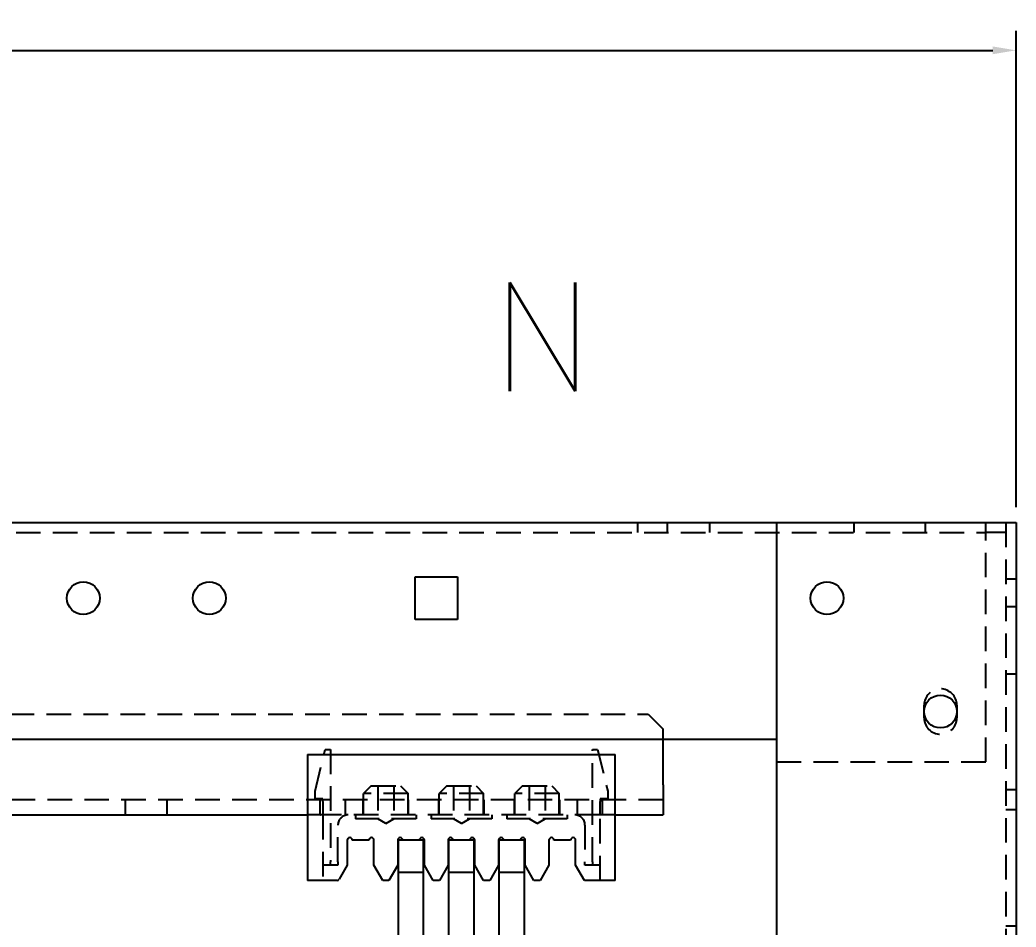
# Model space of a CAD drawing. Header units: millimetres. Extents: x -116965 to 323937, y 291661 to 566926.
# Drawn here: x -22319.7 to -22191.3, y 303440.1 to 303557.1 of the extents above; entities that cross this region are included whole.
import ezdxf
from ezdxf.enums import TextEntityAlignment as Align

# ---------------------------------------------------------------- set-up
doc = ezdxf.new("R2010")
doc.units = ezdxf.units.MM
doc.header["$PDMODE"] = 35
doc.linetypes.add('HIDDEN2', pattern=[4.7625, 3.175, -1.5875])
doc.layers.get('0').update_dxf_attribs({"lineweight": 18})
doc.layers.add('ALPHA', color=255, linetype='Continuous')
doc.layers.add('Cotation_2', color=50, linetype='Continuous', lineweight=25)
doc.layers.add('Pointille_Court', color=40, linetype='HIDDEN2', lineweight=25)
doc.styles.add('ROMANS', font='')
doc.styles.add('SCH_1', font='romans.shx')
doc.styles.get('ROMANS').set_extended_font_data('.VnArial')
doc.dimstyles.new('SC_DEFAUT$0', dxfattribs={"dimscale": 0, "dimtxt": 2.5, "dimasz": 3, "dimexe": 2.5, "dimexo": 2, "dimgap": 1, "dimtad": 1, "dimdec": 4, "dimzin": 12, "dimdsep": 46, "dimtxsty": 'ROMANS', "dimblk2": 'OPEN', "dimcen": -0.09, "dimadec": 0, "dimazin": 0, "dimtfac": 1, "dimtdec": 4, "dimtofl": 0, "dimtmove": 0, "dimatfit": 3, "dimldrblk": 'OPEN', "dimfxl": 1, "dimtolj": 1, "dimtzin": 12, "dimarcsym": 0})

# ---------------------------------------------------------------- blocks, each defined once
blk = doc.blocks.new('*D2003')
at = {"layer": 'Cotation_2', "color": 0, "lineweight": -2, "transparency": 16777216}
for p, q in [((-22581.3, 303494.28), (-22581.3, 303555.67)), ((-22191.3, 303494.28), (-22191.3, 303555.67)), ((-22578.3, 303553.17), (-22194.3, 303553.17))]:
    blk.add_line(p, q, dxfattribs=at)
at = {"layer": 'Cotation_2', "color": 0, "lineweight": -3, "transparency": 16777216}
for points in [[(-22578.3, 303553.67), (-22578.3, 303552.67), (-22581.3, 303553.17)], [(-22194.3, 303553.67), (-22194.3, 303552.67), (-22191.3, 303553.17)]]:
    blk.add_solid(points, dxfattribs=at)
at = {"layer": 'Defpoints', "color": 0, "lineweight": -3, "transparency": 16777216}
for p in [(-22191.3, 303553.17), (-22581.3, 303492.28), (-22191.3, 303492.28)]:
    blk.add_point(p, dxfattribs=at)
at = {"layer": 'Cotation_2', "color": 0, "transparency": 16777216, "insert": (-22386.3, 303555.45), "char_height": 2.5, "attachment_point": 5, "style": 'ROMANS'}
blk.add_mtext('\\A1;3000', dxfattribs=at)
blk = doc.blocks.new('_OPEN')
at = {"color": 0, "linetype": 'ByBlock'}
for p, q in [((-1, 0.167), (0, 0)), ((0, 0), (-1, -0.167)), ((0, 0), (-1, 0))]:
    blk.add_line(p, q, dxfattribs=at)

msp = doc.modelspace()

# ---------------------------------------------------------------- linework, layer by layer
at = {"layer": 'ALPHA'}
for p, q in [((-22550.423444, 303492.2804), (-22222.173444, 303492.2804)), ((-22222.173444, 303492.2804), (-22191.298444, 303492.2804)), ((-22222.173444, 303492.2804), (-22222.173444, 302712.2804)), ((-22191.298444, 303492.2804), (-22191.298444, 302712.2804)), ((-22268.778444, 303485.2604), (-22263.318444, 303485.2604)), ((-22268.778444, 303479.8004), (-22268.778444, 303485.2604)), ((-22263.318444, 303485.2604), (-22263.318444, 303479.8004)), ((-22263.318444, 303479.8004), (-22268.778444, 303479.8004)), ((-22550.423444, 303464.3304), (-22222.173444, 303464.3304)), ((-22236.798444, 303458.4804), (-22236.798444, 303464.3304)), ((-22282.623444, 303462.3804), (-22242.973444, 303462.3804)), ((-22282.623444, 303462.3804), (-22282.623444, 303446.1304)), ((-22242.973444, 303446.1304), (-22242.973444, 303462.3804)), ((-22236.798444, 303458.4804), (-22236.798444, 303454.5804)), ((-22324.223444, 303454.5804), (-22282.623444, 303454.5804)), ((-22242.973444, 303454.5804), (-22236.798444, 303454.5804)), ((-22277.520944, 303451.3304), (-22277.520944, 303448.0804)), ((-22274.725944, 303451.3304), (-22276.870944, 303451.3304)), ((-22274.075944, 303448.0804), (-22274.075944, 303451.3304)), ((-22271.020944, 303451.3304), (-22271.020944, 303448.0804)), ((-22267.673444, 303451.3304), (-22270.923444, 303451.3304)), ((-22270.923444, 303370.0804), (-22270.923444, 303451.3304)), ((-22267.673444, 303370.0804), (-22267.673444, 303451.3304)), ((-22267.575944, 303448.0804), (-22267.575944, 303451.3304)), ((-22264.520944, 303451.3304), (-22264.520944, 303448.0804)), ((-22261.173444, 303451.3304), (-22264.423444, 303451.3304)), ((-22264.423444, 303370.0804), (-22264.423444, 303451.3304)), ((-22261.173444, 303370.0804), (-22261.173444, 303451.3304)), ((-22261.075944, 303448.0804), (-22261.075944, 303451.3304)), ((-22258.020944, 303451.3304), (-22258.020944, 303448.0804)), ((-22254.673444, 303451.3304), (-22257.923444, 303451.3304)), ((-22257.923444, 303370.0804), (-22257.923444, 303451.3304)), ((-22254.673444, 303370.0804), (-22254.673444, 303451.3304)), ((-22254.575944, 303448.0804), (-22254.575944, 303451.3304)), ((-22251.520944, 303451.3304), (-22251.520944, 303448.0804)), ((-22248.725944, 303451.3304), (-22250.870944, 303451.3304)), ((-22248.075944, 303448.0804), (-22248.075944, 303451.3304)), ((-22277.520944, 303448.0804), (-22278.552957, 303446.2929)), ((-22272.950111, 303446.1304), (-22274.075944, 303448.0804)), ((-22271.020944, 303448.0804), (-22272.146777, 303446.1304)), ((-22266.450111, 303446.1304), (-22267.575944, 303448.0804)), ((-22264.520944, 303448.0804), (-22265.646777, 303446.1304)), ((-22259.950111, 303446.1304), (-22261.075944, 303448.0804)), ((-22258.020944, 303448.0804), (-22259.146777, 303446.1304)), ((-22253.450111, 303446.1304), (-22254.575944, 303448.0804)), ((-22251.520944, 303448.0804), (-22252.646777, 303446.1304)), ((-22246.950111, 303446.1304), (-22248.075944, 303448.0804)), ((-22278.834415, 303446.1304), (-22282.623444, 303446.1304)), ((-22272.146777, 303446.1304), (-22272.950111, 303446.1304)), ((-22265.646777, 303446.1304), (-22266.450111, 303446.1304)), ((-22259.146777, 303446.1304), (-22259.950111, 303446.1304)), ((-22252.646777, 303446.1304), (-22253.450111, 303446.1304)), ((-22242.973444, 303446.1304), (-22246.950111, 303446.1304))]:
    msp.add_line(p, q, dxfattribs=at)
for centre in [(-22311.548444, 303482.5304), (-22295.298444, 303482.5304), (-22215.673444, 303482.5304), (-22201.048444, 303467.9054)]:
    msp.add_circle(centre, 2.1125, dxfattribs=at)
for centre, start, end in [((-22277.195944, 303451.3304), 0, 180), ((-22274.400944, 303451.3304), 0, 180), ((-22270.695944, 303451.3304), 0, 180), ((-22267.900944, 303451.3304), 0, 180), ((-22264.195944, 303451.3304), 0, 180), ((-22261.400944, 303451.3304), 0, 180), ((-22257.695944, 303451.3304), 0, 180), ((-22254.900944, 303451.3304), 0, 180), ((-22251.195944, 303451.3304), 0, 180), ((-22248.400944, 303451.3304), 0, 180), ((-22278.834415, 303446.4554), 270, 330)]:
    msp.add_arc(centre, 0.325, start, end, dxfattribs=at)
at = {"layer": 'Pointille_Court'}
for p, q in [((-22240.048444, 303490.9804), (-22240.048444, 303492.2804)), ((-22236.278444, 303492.2804), (-22236.278444, 303490.9804)), ((-22230.818444, 303492.2804), (-22230.818444, 303490.9804)), ((-22212.228444, 303492.2804), (-22212.228444, 303490.9804)), ((-22202.998444, 303492.2804), (-22202.998444, 303490.9804)), ((-22195.198444, 303461.4054), (-22195.198444, 303492.2804)), ((-22192.598444, 303492.2804), (-22192.598444, 302712.2804)), ((-22577.398444, 303490.9804), (-22195.198444, 303490.9804)), ((-22192.598444, 303490.9804), (-22195.198444, 303490.9804)), ((-22191.298444, 303484.9679), (-22192.598444, 303484.9679)), ((-22191.298444, 303481.3929), (-22192.598444, 303481.3929)), ((-22192.598444, 303472.7804), (-22191.298444, 303472.7804)), ((-22203.160944, 303467.0929), (-22203.160944, 303468.7179)), ((-22198.935944, 303468.7179), (-22198.935944, 303467.0929)), ((-22530.598444, 303467.5804), (-22238.748444, 303467.5804)), ((-22238.748444, 303467.5804), (-22236.798444, 303465.6304)), ((-22236.798444, 303464.3304), (-22236.798444, 303465.6304)), ((-22281.648444, 303457.6354), (-22280.348444, 303463.0304)), ((-22280.348444, 303463.0304), (-22279.698444, 303463.0304)), ((-22279.698444, 303463.0304), (-22279.698444, 303448.546724)), ((-22245.898444, 303463.0304), (-22245.248444, 303463.0304)), ((-22245.898444, 303448.550768), (-22245.898444, 303463.0304)), ((-22245.248444, 303463.0304), (-22243.948444, 303457.6354)), ((-22222.173444, 303461.4054), (-22195.198444, 303461.4054)), ((-22274.433444, 303458.3179), (-22275.408444, 303457.3429)), ((-22274.433444, 303458.3179), (-22270.663444, 303458.3179)), ((-22273.588444, 303458.3179), (-22273.588444, 303454.5804)), ((-22271.508444, 303458.3179), (-22271.508444, 303454.5804)), ((-22270.663444, 303458.3179), (-22269.688444, 303457.3429)), ((-22264.683444, 303458.3179), (-22265.658444, 303457.3429)), ((-22264.683444, 303458.3179), (-22260.913444, 303458.3179)), ((-22263.838444, 303458.3179), (-22263.838444, 303454.5804)), ((-22261.758444, 303458.3179), (-22261.758444, 303454.5804)), ((-22260.913444, 303458.3179), (-22259.938444, 303457.3429)), ((-22254.933444, 303458.3179), (-22255.908444, 303457.3429)), ((-22254.933444, 303458.3179), (-22251.163444, 303458.3179)), ((-22254.088444, 303458.3179), (-22254.088444, 303454.5804)), ((-22252.008444, 303458.3179), (-22252.008444, 303454.5804)), ((-22251.163444, 303458.3179), (-22250.188444, 303457.3429)), ((-22281.648444, 303456.6604), (-22281.648444, 303457.6354)), ((-22275.408444, 303454.5804), (-22275.408444, 303457.3429)), ((-22269.688444, 303457.3429), (-22275.408444, 303457.3429)), ((-22269.688444, 303454.5804), (-22269.688444, 303457.3429)), ((-22265.658444, 303454.5804), (-22265.658444, 303457.3429)), ((-22259.938444, 303457.3429), (-22265.658444, 303457.3429)), ((-22259.938444, 303454.5804), (-22259.938444, 303457.3429)), ((-22255.908444, 303454.5804), (-22255.908444, 303457.3429)), ((-22250.188444, 303457.3429), (-22255.908444, 303457.3429)), ((-22250.188444, 303454.5804), (-22250.188444, 303457.3429)), ((-22243.948444, 303457.6354), (-22243.948444, 303456.6604)), ((-22191.298444, 303457.8304), (-22192.598444, 303457.8304)), ((-22236.798444, 303456.5304), (-22532.548444, 303456.5304)), ((-22306.120944, 303454.5804), (-22306.120944, 303456.5304)), ((-22300.725944, 303454.5804), (-22300.725944, 303456.5304)), ((-22280.673444, 303456.6604), (-22281.648444, 303456.6604)), ((-22280.998444, 303454.5804), (-22280.998444, 303456.5304)), ((-22280.673444, 303456.326569), (-22280.673444, 303456.6604)), ((-22280.673444, 303456.326569), (-22280.673444, 303454.5804)), ((-22277.748444, 303454.5804), (-22277.748444, 303456.5304)), ((-22275.473444, 303454.5804), (-22275.473444, 303456.5304)), ((-22269.623444, 303454.5804), (-22269.623444, 303456.5304)), ((-22265.723444, 303454.5804), (-22265.723444, 303456.5304)), ((-22259.873444, 303454.5804), (-22259.873444, 303456.5304)), ((-22255.973444, 303454.5804), (-22255.973444, 303456.5304)), ((-22250.123444, 303454.5804), (-22250.123444, 303456.5304)), ((-22247.848444, 303454.5804), (-22247.848444, 303456.5304)), ((-22243.948444, 303456.6604), (-22244.923444, 303456.6604)), ((-22244.923444, 303456.6604), (-22244.923444, 303456.326569)), ((-22244.923444, 303454.5804), (-22244.923444, 303456.326569)), ((-22244.598444, 303454.5804), (-22244.598444, 303456.5304)), ((-22280.998444, 303454.5804), (-22282.623444, 303454.5804)), ((-22280.998444, 303454.5804), (-22280.975469, 303454.5804)), ((-22280.673444, 303454.5804), (-22280.975469, 303454.5804)), ((-22280.673444, 303454.5804), (-22280.673444, 303446.1304)), ((-22244.923444, 303454.5804), (-22280.673444, 303454.5804)), ((-22276.448444, 303454.5804), (-22276.448444, 303454.0929)), ((-22268.648444, 303454.5804), (-22268.648444, 303454.0929)), ((-22266.698444, 303454.5804), (-22266.698444, 303454.0929)), ((-22258.898444, 303454.5804), (-22258.898444, 303454.0929)), ((-22256.948444, 303454.5804), (-22256.948444, 303454.0929)), ((-22249.148444, 303454.5804), (-22249.148444, 303454.0929)), ((-22244.923444, 303446.1304), (-22244.923444, 303454.5804)), ((-22244.621418, 303454.5804), (-22244.923444, 303454.5804)), ((-22244.621418, 303454.5804), (-22244.598444, 303454.5804)), ((-22242.973444, 303454.5804), (-22244.598444, 303454.5804)), ((-22191.298444, 303455.2304), (-22192.598444, 303455.2304)), ((-22278.723444, 303448.550886), (-22278.723444, 303453.2804)), ((-22268.648444, 303454.0929), (-22276.448444, 303454.0929)), ((-22272.548444, 303453.468004), (-22273.588444, 303454.0929)), ((-22272.548444, 303453.468004), (-22271.508444, 303454.0929)), ((-22258.898444, 303454.0929), (-22266.698444, 303454.0929)), ((-22262.798444, 303453.468004), (-22263.838444, 303454.0929)), ((-22262.798444, 303453.468004), (-22261.758444, 303454.0929)), ((-22249.148444, 303454.0929), (-22256.948444, 303454.0929)), ((-22253.048444, 303453.468004), (-22254.088444, 303454.0929)), ((-22253.048444, 303453.468004), (-22252.008444, 303454.0929)), ((-22246.873444, 303453.2804), (-22246.873444, 303448.550886)), ((-22278.723444, 303448.0804), (-22280.673444, 303448.0804)), ((-22279.698444, 303448.0804), (-22279.698444, 303448.546724)), ((-22278.723444, 303448.550886), (-22278.723444, 303448.0804)), ((-22246.873444, 303448.0804), (-22246.873444, 303448.550886)), ((-22244.923444, 303448.0804), (-22246.873444, 303448.0804)), ((-22245.898444, 303448.550768), (-22245.898444, 303448.0804)), ((-22267.673444, 303447.1704), (-22270.923444, 303447.1704)), ((-22261.173444, 303447.1704), (-22264.423444, 303447.1704)), ((-22254.673444, 303447.1704), (-22257.923444, 303447.1704)), ((-22192.598444, 303440.2804), (-22191.298444, 303440.2804))]:
    msp.add_line(p, q, dxfattribs=at)
for centre, radius, start, end in [((-22201.048444, 303468.7179), 2.1125, 0, 180), ((-22201.048444, 303467.0929), 2.1125, 180, 0), ((-22277.423444, 303453.2804), 1.3, 90, 178), ((-22248.173444, 303453.2804), 1.3, 2, 90), ((-22277.423444, 303453.2804), 1.3, 178, 180), ((-22248.173444, 303453.2804), 1.3, 0, 2)]:
    msp.add_arc(centre, radius, start, end, dxfattribs=at)

# ---------------------------------------------------------------- texts
at = {"style": 'SCH_1'}
msp.add_text(' N', height=14, dxfattribs=at).set_placement((-22257.147214, 303516.233361), align=Align.MIDDLE)

# ---------------------------------------------------------------- dimensions: what is measured, and where the dimension line sits
at = {"layer": 'Cotation_2'}
dim = msp.add_linear_dim(base=(-22191.298444, 303553.174851), p1=(-22581.298444, 303492.2804), p2=(-22191.298444, 303492.2804), dimstyle='SC_DEFAUT$0', override={"dimscale": 1, "dimlfac": 7.692308}, dxfattribs=at)
dim.commit()
dim.dimension.update_dxf_attribs({"geometry": '*D2003', "text_midpoint": (-22386.298444, 303555.452136)})

doc.saveas('drawing.dxf')
